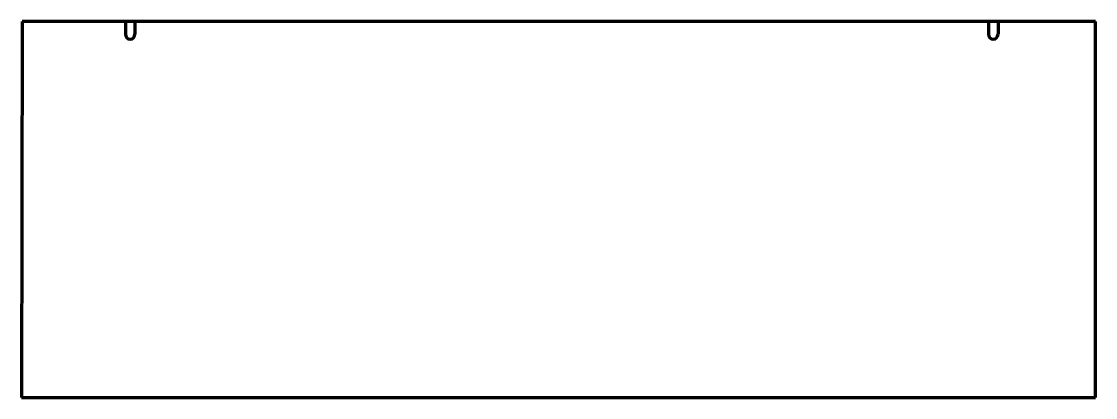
# Model space of a CAD drawing. Header units: inches. Extents: x 0 to 84, y 0 to 29.4.
import ezdxf

# ---------------------------------------------------------------- set-up
doc = ezdxf.new("R2010")
doc.units = ezdxf.units.IN
doc.header["$MEASUREMENT"] = 0
doc.layers.add('1', color=7, linetype='Continuous')

msp = doc.modelspace()

# ---------------------------------------------------------------- linework, layer by layer
at = {"color": 7, "lineweight": 90}
for p, q in [((0.0625, 29.375), (0, 0)), ((84, 29.375), (0.0625, 29.375)), ((84, 0), (84, 29.375)), ((0, 0), (84, 0))]:
    msp.add_line(p, q, dxfattribs=at)
at = {"layer": '1', "color": 7, "lineweight": 90}
for p, q in [((8.125, 29.375), (8.125, 28.375)), ((8.875, 29.375), (8.875, 28.375)), ((75.625, 29.375), (75.625, 28.375)), ((76.375, 29.375), (76.375, 28.375))]:
    msp.add_line(p, q, dxfattribs=at)
for centre in [(8.5, 28.375), (76, 28.375)]:
    msp.add_arc(centre, 0.375, 180, 0, dxfattribs=at)

doc.saveas('drawing.dxf')
